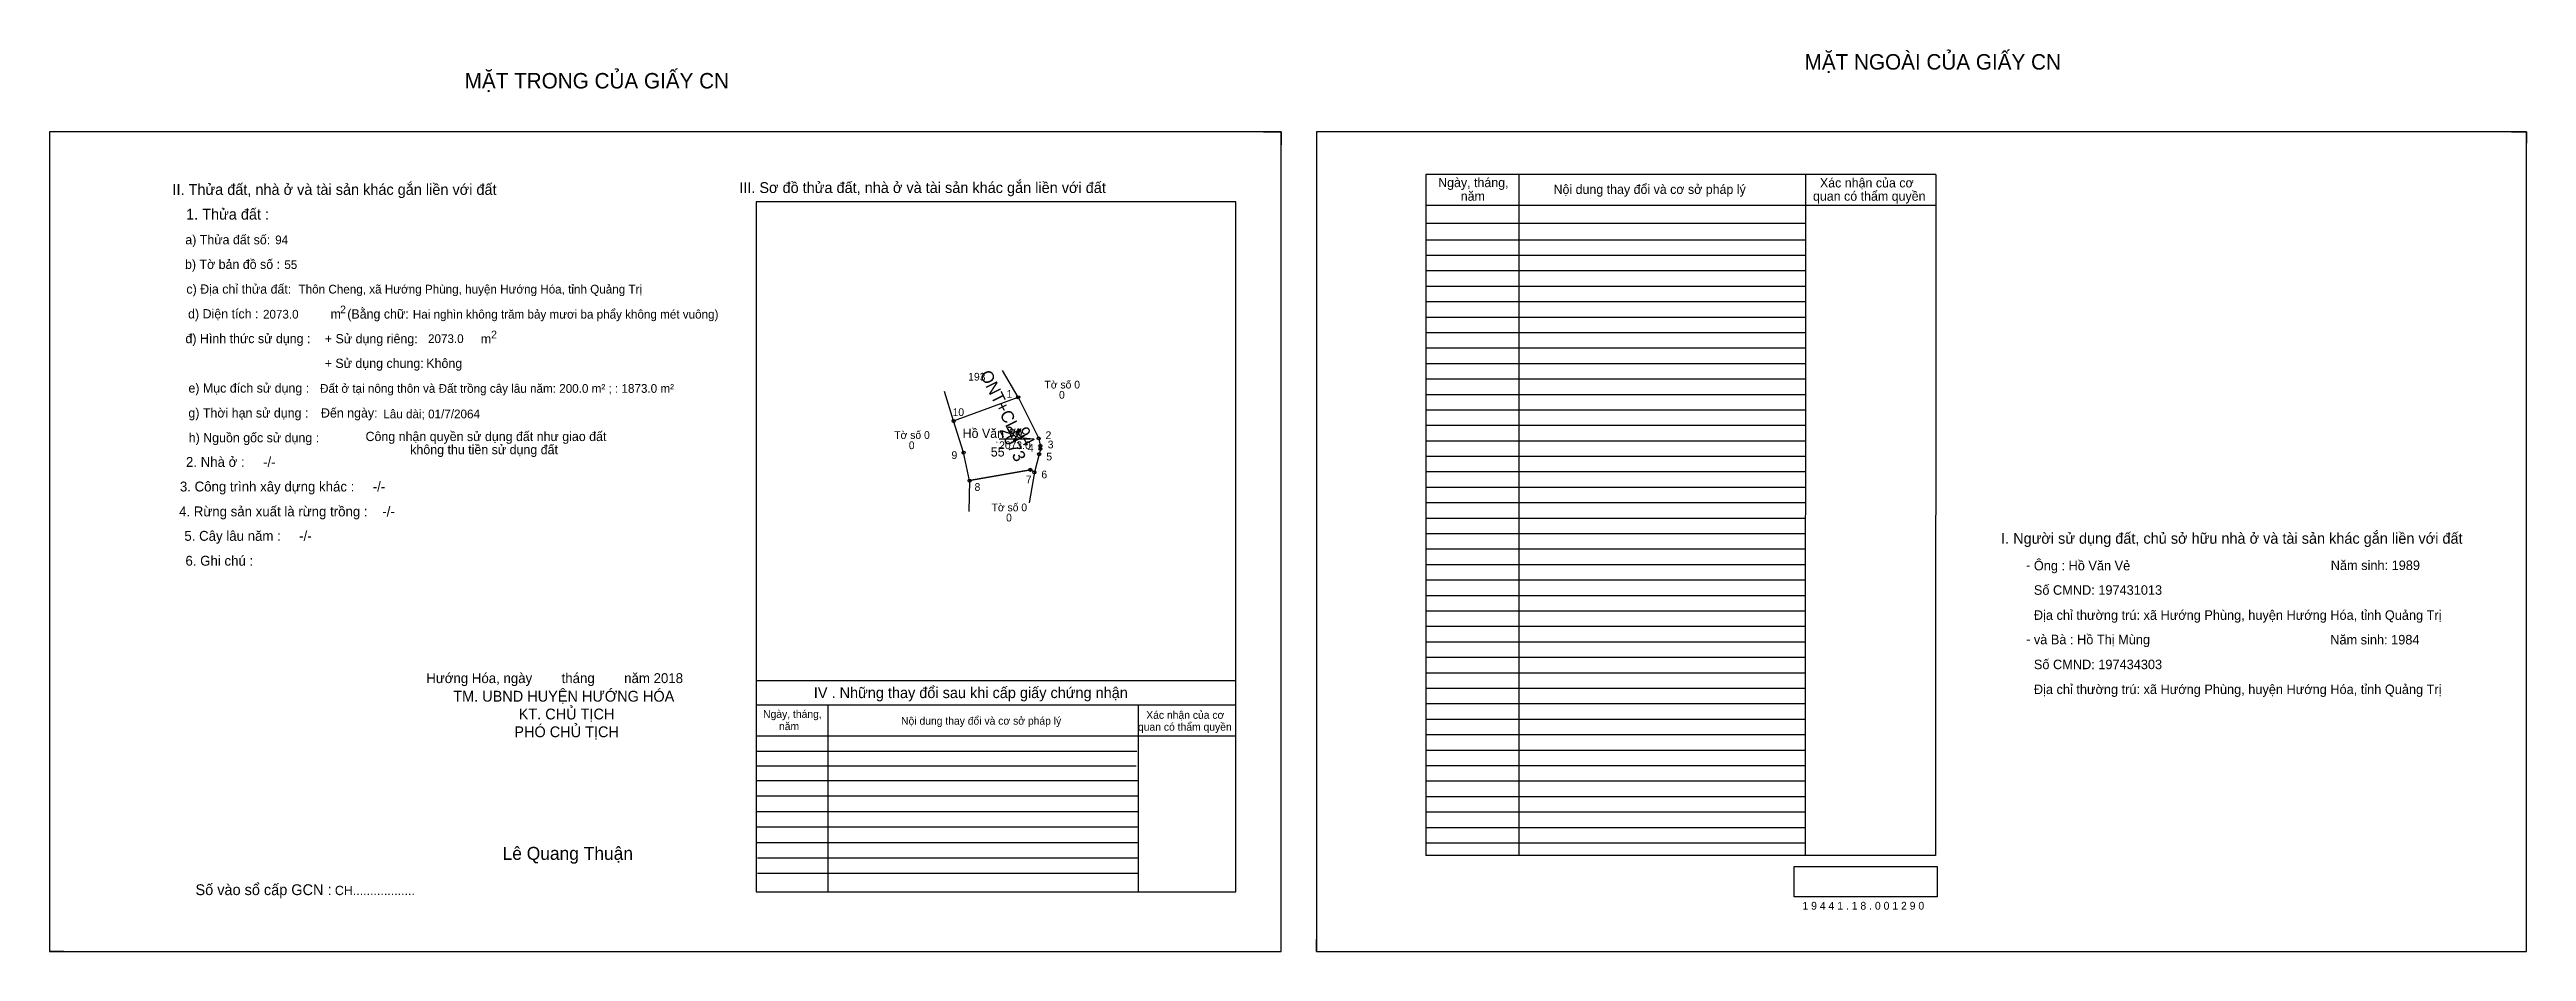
# Model space of a CAD drawing. Extents: x 530712 to 534221, y 1848366 to 1848954.
# Drawn here: x 532620 to 534221, y 1848371 to 1848954 of the extents above.
import ezdxf

# ---------------------------------------------------------------- set-up
doc = ezdxf.new("R2010")
doc.units = 0
for name, color, linetype in [('Default', 7, 'Continuous'), ('Level 10', 7, 'Continuous'), ('Level 11', 7, 'Continuous'), ('Level 13', 7, 'Continuous'), ('Level 2', 7, 'Continuous'), ('Level 27', 7, 'Continuous'), ('Level 3', 7, 'Continuous'), ('Level 36', 7, 'Continuous'), ('Level 4', 7, 'Continuous'), ('Level 5', 7, 'Continuous'), ('Level 55', 7, 'Continuous'), ('Level 6', 7, 'Continuous'), ('Level 7', 7, 'Continuous'), ('Level 8', 7, 'Continuous'), ('Level 9', 7, 'Continuous')]:
    doc.layers.add(name, color=color, linetype=linetype)

msp = doc.modelspace()

# ---------------------------------------------------------------- linework, layer by layer
at = {"layer": 'Level 10'}
for p, q in [((533404.5, 1848900.7), (533415.9, 1848900.7)), ((533415.9, 1848900.7), (533415.9, 1848892.3)), ((534211.3, 1848900.7), (534220.9, 1848900.7)), ((534220.9, 1848900.7), (534220.9, 1848893.3)), ((533214.5, 1848675.1), (533253.8, 1848682.1)), ((532619.7, 1848378.5), (532619.7, 1848370.7)), ((533438.7, 1848370.7), (533438.7, 1848378.5)), ((532628.9, 1848370.7), (532619.7, 1848370.7)), ((533438.7, 1848370.7), (533445.7, 1848370.7))]:
    msp.add_line(p, q, dxfattribs=at)
for points in [[(532619.7, 1848370.7), (533415.9, 1848370.7), (533415.9, 1848900.7), (532619.7, 1848900.7)], [(533438.7, 1848370.7), (534220.9, 1848370.7), (534220.9, 1848900.7), (533438.7, 1848900.7)], [(533256.4, 1848680.5), (533253.8, 1848682.1), (533214.5, 1848675.1), (533210.6, 1848693.2), (533204.2, 1848713.7), (533245.9, 1848729), (533259.2, 1848702.4), (533260.2, 1848697.6), (533260.3, 1848695.7), (533259.5, 1848692.2)]]:
    msp.add_lwpolyline(points, close=True, dxfattribs=at)
at = {"layer": 'Level 11'}
for centre in [(533245.9, 1848729), (533204.2, 1848713.7), (533259.2, 1848702.4), (533260.2, 1848697.6), (533210.6, 1848693.2), (533253.8, 1848682.1), (533256.4, 1848680.5), (533256.4, 1848680.5), (533259.5, 1848692.2), (533260.3, 1848695.7), (533214.5, 1848675.1)]:
    msp.add_circle(centre, 1, dxfattribs=at)
at = {"layer": 'Level 27'}
for p, q in [((533245.9, 1848729), (533235.8, 1848746.3)), ((533204.2, 1848713.7), (533198.2, 1848732.8)), ((533214.5, 1848675.1), (533214.1, 1848655.1)), ((533256.4, 1848680.5), (533253, 1848660.8))]:
    msp.add_line(p, q, dxfattribs=at)
at = {"layer": 'Level 6'}
msp.add_lwpolyline([(533747.6, 1848425.7), (533840, 1848425.7), (533840, 1848405.9), (533747.6, 1848405.9)], close=True, dxfattribs=at)
at = {"layer": 'Level 7'}
for p, q in [((533754.7, 1848830.7), (533509.5, 1848830.7)), ((533754.7, 1848820.7), (533509.5, 1848820.7)), ((533754.7, 1848810.7), (533509.5, 1848810.7)), ((533754.7, 1848800.7), (533509.5, 1848800.7)), ((533754.7, 1848790.7), (533509.5, 1848790.7)), ((533754.7, 1848780.7), (533509.5, 1848780.7)), ((533754.7, 1848770.7), (533509.5, 1848770.7)), ((533754.7, 1848760.7), (533509.5, 1848760.7)), ((533754.7, 1848750.7), (533509.5, 1848750.7)), ((533754.7, 1848740.7), (533509.5, 1848740.7)), ((533754.7, 1848730.7), (533509.5, 1848730.7)), ((533754.7, 1848720.7), (533509.5, 1848720.7)), ((533754.7, 1848710.7), (533509.5, 1848710.7)), ((533754.7, 1848700.7), (533509.5, 1848700.7)), ((533754.7, 1848690.7), (533509.5, 1848690.7)), ((533754.7, 1848680.7), (533509.5, 1848680.7)), ((533754.7, 1848670.7), (533509.5, 1848670.7)), ((533754.7, 1848660.7), (533509.5, 1848660.7)), ((533754.7, 1848650.7), (533509.5, 1848650.7)), ((533754.7, 1848640.7), (533509.5, 1848640.7)), ((533754.7, 1848630.7), (533509.5, 1848630.7)), ((533754.7, 1848620.7), (533509.5, 1848620.7)), ((533754.7, 1848610.7), (533509.5, 1848610.7)), ((533754.7, 1848600.7), (533509.5, 1848600.7)), ((533754.7, 1848590.7), (533509.5, 1848590.7)), ((533754.7, 1848580.7), (533509.5, 1848580.7)), ((533754.7, 1848570.7), (533509.5, 1848570.7)), ((533754.7, 1848560.7), (533509.5, 1848560.7)), ((533754.7, 1848550.7), (533509.5, 1848550.7)), ((533754.7, 1848540.7), (533509.5, 1848540.7)), ((533754.7, 1848530.7), (533509.5, 1848530.7)), ((533754.7, 1848520.7), (533509.5, 1848520.7)), ((533754.7, 1848510.7), (533509.5, 1848510.7)), ((533322.6, 1848500), (533076.5, 1848500)), ((533322.2, 1848490.5), (533076.5, 1848490.5)), ((533754.7, 1848500.7), (533509.5, 1848500.7)), ((533754.7, 1848490.7), (533509.5, 1848490.7)), ((533323.5, 1848481), (533076.5, 1848481)), ((533754.7, 1848480.7), (533509.5, 1848480.7)), ((533323.5, 1848471), (533076.5, 1848471)), ((533323.5, 1848461), (533076.5, 1848461)), ((533754.7, 1848470.7), (533509.5, 1848470.7)), ((533754.7, 1848460.7), (533509.5, 1848460.7)), ((533323.5, 1848451), (533076.5, 1848451)), ((533754.7, 1848450.7), (533509.5, 1848450.7)), ((533323.5, 1848441), (533076.5, 1848441)), ((533323.5, 1848431), (533077.3, 1848431)), ((533754.7, 1848440.7), (533509.5, 1848440.7)), ((533323.5, 1848421), (533077.3, 1848421))]:
    msp.add_line(p, q, dxfattribs=at)
at = {"layer": 'Level 8'}
for p, q in [((533839.1, 1848873.1), (533509.5, 1848873.1)), ((533509.5, 1848873.1), (533509.5, 1848432.7)), ((533569.5, 1848873.1), (533569.5, 1848432.7)), ((533754.8, 1848872.9), (533754.7, 1848432.7)), ((533839.1, 1848873.1), (533838.9, 1848432.7)), ((533386.5, 1848855.3), (533076.5, 1848855.3)), ((533076.5, 1848855.3), (533076.5, 1848409.3)), ((533386.5, 1848409.3), (533386.5, 1848855.3)), ((533839.1, 1848853.1), (533509.5, 1848853.1)), ((533754.7, 1848841.4), (533509.5, 1848841.4)), ((533386.5, 1848545.7), (533076.5, 1848545.7)), ((533386.5, 1848529.9), (533076.5, 1848529.9)), ((533122.8, 1848529.9), (533122.8, 1848409.3)), ((533323.5, 1848529.9), (533323.5, 1848409.3)), ((533386.5, 1848509.9), (533076.5, 1848509.9)), ((533838.9, 1848432.7), (533509.5, 1848432.7)), ((533076.5, 1848409.3), (533386.5, 1848409.3))]:
    msp.add_line(p, q, dxfattribs=at)
at = {"layer": 'Level 9'}
msp.add_line((533233.6, 1848702.1), (533253.7, 1848702.1), dxfattribs=at)

# ---------------------------------------------------------------- texts
at = {"layer": 'Default'}
for s, p in [('e) Mục đích sử dụng :', (532709.5, 1848732)), ('g) Thời hạn sử dụng :', (532709.5, 1848715.9)), ('Đến ngày:', (532795.2, 1848715.9)), ('h) Nguồn gốc sử dụng :', (532709.7, 1848699.9)), ('Công nhận quyền sử dụng đất như giao đất', (532824, 1848700.7)), ('không thu tiền sử dụng đất', (532852.9, 1848692.2))]:
    msp.add_text(s, height=6, dxfattribs=at).set_placement(p)
at = {"layer": 'Level 13'}
for s, p in [('.', (533231.1, 1848699.6)), ('2073.0', (533233.6, 1848695.5)), ('94', (533240.1, 1848703.7))]:
    msp.add_text(s, height=5, dxfattribs=at).set_placement(p)
at = {"layer": 'Level 2'}
msp.add_text('Hồ Văn Vẽ', height=6, dxfattribs=at).set_placement((533210, 1848702.7))
at = {"layer": 'Level 3'}
msp.add_text('ONT+CLN', height=8, rotation=296.7286, dxfattribs=at).set_placement((533220.8, 1848744))
at = {"layer": 'Level 36'}
for s, p in [('193', (533213.6, 1848739.8)), ('Tờ số 0', (533262.9, 1848734.7)), ('0', (533272.3, 1848728.1)), ('Tờ số 0', (533165.8, 1848702.1)), ('0', (533175.2, 1848695.5)), ('Tờ số 0', (533228.7, 1848655.3)), ('0', (533238.1, 1848648.7))]:
    msp.add_text(s, height=5, dxfattribs=at).set_placement(p)
at = {"layer": 'Level 4'}
msp.add_text('94', height=8, rotation=296.7286, dxfattribs=at).set_placement((533244.7, 1848707.3))
at = {"layer": 'Level 5'}
msp.add_text('2073', height=8, rotation=296.7286, dxfattribs=at).set_placement((533233.5, 1848707.8))
at = {"layer": 'Level 55'}
for s, height, p in [('1', 0.8, (533245.6, 1848729)), ('10', 0.8, (533203.6, 1848713.7)), ('193', 0.22, (533204, 1848713.4)), ('0', 0.22, (533204.1, 1848713.4)), ('193', 0.22, (533245.6, 1848728.8)), ('0', 0.22, (533245.8, 1848728.8)), ('0', 0.22, (533245.8, 1848728.8)), ('2', 0.8, (533259, 1848702.4)), ('0', 0.22, (533259.2, 1848702.2)), ('0', 0.22, (533259.2, 1848702.2)), ('3', 0.8, (533259.9, 1848697.6)), ('0', 0.22, (533260.1, 1848697.4)), ('0', 0.22, (533260.1, 1848697.4)), ('9', 0.8, (533210.4, 1848693.2)), ('0', 0.22, (533210.6, 1848693)), ('7', 0.8, (533253.6, 1848682.1)), ('0', 0.22, (533253.8, 1848681.9)), ('0', 0.22, (533253.8, 1848681.9)), ('5', 0.8, (533259.3, 1848692.2)), ('0', 0.22, (533259.4, 1848692)), ('0', 0.22, (533259.4, 1848692)), ('4', 0.8, (533260, 1848695.7)), ('0', 0.22, (533260.2, 1848695.5)), ('0', 0.22, (533260.2, 1848695.5)), ('8', 0.8, (533214.2, 1848675.1)), ('0', 0.22, (533214.4, 1848674.9)), ('0', 0.22, (533214.4, 1848674.9)), ('0', 0.22, (533214.4, 1848674.9)), ('6', 0.8, (533256.1, 1848680.5)), ('0', 0.22, (533256.3, 1848680.3)), ('0', 0.22, (533256.3, 1848680.3)), ('0', 0.22, (533256.3, 1848680.3)), ('0', 0.22, (533256.3, 1848680.3))]:
    msp.add_text(s, height=height, dxfattribs=at).set_placement(p)
at = {"layer": 'Level 6'}
for s, height, p in [('94', 5.63, (532765.6, 1848828)), ('55', 5.63, (532771.5, 1848812)), ('Thôn Cheng, xã Hướng Phùng, huyện Hướng Hóa, tỉnh Quảng Trị', 5.64, (532780.7, 1848796.1)), ('2073.0', 5.63, (532757.7, 1848779.9)), ('Hai nghìn không trăm bảy mươi ba phẩy không mét vuông)', 5.632, (532854.6, 1848779.9)), ('2073.0', 5.63, (532864.4, 1848764.1)), ('Đất ở tại nông thôn và Đất trồng cây lâu năm: 200.0 m² ; : 1873.0 m²', 5.64, (532794.6, 1848731.9)), ('Lâu dài; 01/7/2064', 5.64, (532835.5, 1848715.4)), ('Ông : Hồ Văn Vẻ', 6.16, (533902.5, 1848617.1)), ('Năm sinh: 1989', 6.16, (534094.4, 1848617.3)), ('Số CMND: 197431013', 6.16, (533902.5, 1848601.3)), ('Địa chỉ thường trú: xã Hướng Phùng, huyện Hướng Hóa, tỉnh Quảng Trị', 6.16, (533902.5, 1848585.1)), ('và Bà : Hồ Thị Mùng', 6.16, (533902.5, 1848569.3)), ('Năm sinh: 1984', 6.16, (534094.1, 1848569.2)), ('Số CMND: 197434303', 6.16, (533902.5, 1848553.2)), ('Địa chỉ thường trú: xã Hướng Phùng, huyện Hướng Hóa, tỉnh Quảng Trị', 6.16, (533902.5, 1848537.1)), ('1 9 4 4 1 . 1 8 . 0 0 1 2 9 0', 5.04, (533752.9, 1848397.7))]:
    msp.add_text(s, height=height, dxfattribs=at).set_placement(p)
at = {"layer": 'Level 7'}
for s, height, p in [('MẶT NGOÀI CỦA GIẤY CN', 10, (533754.3, 1848940.9)), ('MẶT TRONG CỦA GIẤY CN', 10, (532888.1, 1848928.7)), ('II. Thửa đất, nhà ở và tài sản khác gắn liền với đất', 7, (532699.2, 1848859.9)), ('III. Sơ đồ thửa đất, nhà ở và tài sản khác gắn liền với đất', 7, (533065.6, 1848861.1)), ('Ngày, tháng,', 6, (533517.4, 1848864.9)), ('năm', 6, (533532, 1848856.1)), ('Nội dung thay đổi và cơ sở pháp lý', 6, (533592, 1848860.5)), (' quan có thẩm quyền', 6, (533757.5, 1848856.1)), ('Xác nhận của cơ', 6, (533764.2, 1848864.7)), ('1. Thửa đất :', 7, (532708, 1848843.9)), ('a) Thửa đất số:', 6, (532707.5, 1848827.9)), ('b) Tờ bản đồ số :', 6, (532707.3, 1848812)), ('c) Địa chỉ thửa đất:', 6, (532708.2, 1848796)), ('d) Diện tích :', 6, (532709.3, 1848780)), ('m', 6, (532801.4, 1848779.9)), ('2', 5, (532807.6, 1848783.3)), ('(Bằng chữ:', 6, (532812.2, 1848779.9)), ('đ) Hình thức sử dụng :', 6, (532707.6, 1848764)), ('+ Sử dụng riêng:', 6, (532797.7, 1848763.9)), ('m', 6, (532898.5, 1848763.8)), ('2', 5, (532905.2, 1848767.1)), ('+ Sử dụng chung:', 6, (532797.6, 1848748)), ('Không', 6, (532863.3, 1848748)), ('2. Nhà ở :     -/-', 6.4, (532707.9, 1848684)), ('55', 6, (533228.2, 1848690.7)), ('3. Công trình xây dựng khác :     -/-', 6.4, (532704, 1848668.1)), ('4. Rừng sản xuất là rừng trồng :    -/-', 6.4, (532703.5, 1848652)), ('5. Cây lâu năm :     -/-', 6.4, (532706.9, 1848636.2)), ('I. Người sử dụng đất, chủ sở hữu nhà ở và tài sản khác gắn liền với đất', 7, (533881.3, 1848634.3)), ('6. Ghi chú :', 6.4, (532707.6, 1848620.1)), ('-', 6.4, (533897.4, 1848617.3)), ('-', 6.4, (533897.5, 1848569.5)), ('Hướng Hóa, ngày        tháng        năm 2018', 6.4, (532863.3, 1848544.2)), ('TM. UBND HUYỆN HƯỚNG HÓA', 7, (532880.7, 1848532.2)), ('IV . Những thay đổi sau khi cấp giấy chứng nhận', 7, (533113.8, 1848534.5)), ('KT. CHỦ TỊCH', 7, (532923, 1848520.7)), ('Ngày, tháng,', 5, (533081, 1848521.7)), ('Nội dung thay đổi và cơ sở pháp lý', 5, (533170.2, 1848517.3)), ('Xác nhận của cơ', 5, (533328.7, 1848521.1)), ('PHÓ CHỦ TỊCH', 7, (532920.2, 1848509.2)), ('năm', 5, (533091.3, 1848513.8)), (' quan có thẩm quyền', 5, (533321.5, 1848513.4)), ('Lê Quang Thuận', 8.4, (532912.6, 1848429.9)), ('Số vào sổ cấp GCN :', 7, (532714.1, 1848407.1)), ('CH..................', 6, (532804.2, 1848407.1))]:
    msp.add_text(s, height=height, dxfattribs=at).set_placement(p)
at = {"layer": 'Level 9'}
for s, p in [('1', (533238.4, 1848728.7)), ('10', (533203.5, 1848716.9)), ('4', (533252.2, 1848693.7)), ('2', (533263.6, 1848702)), ('3', (533265, 1848696)), ('9', (533202.8, 1848689.1)), ('6', (533260.9, 1848676.6)), ('5', (533264.1, 1848688.2)), ('8', (533217.7, 1848668.5)), ('7', (533250.9, 1848673.4))]:
    msp.add_text(s, height=5, dxfattribs=at).set_placement(p)

doc.saveas('drawing.dxf')
